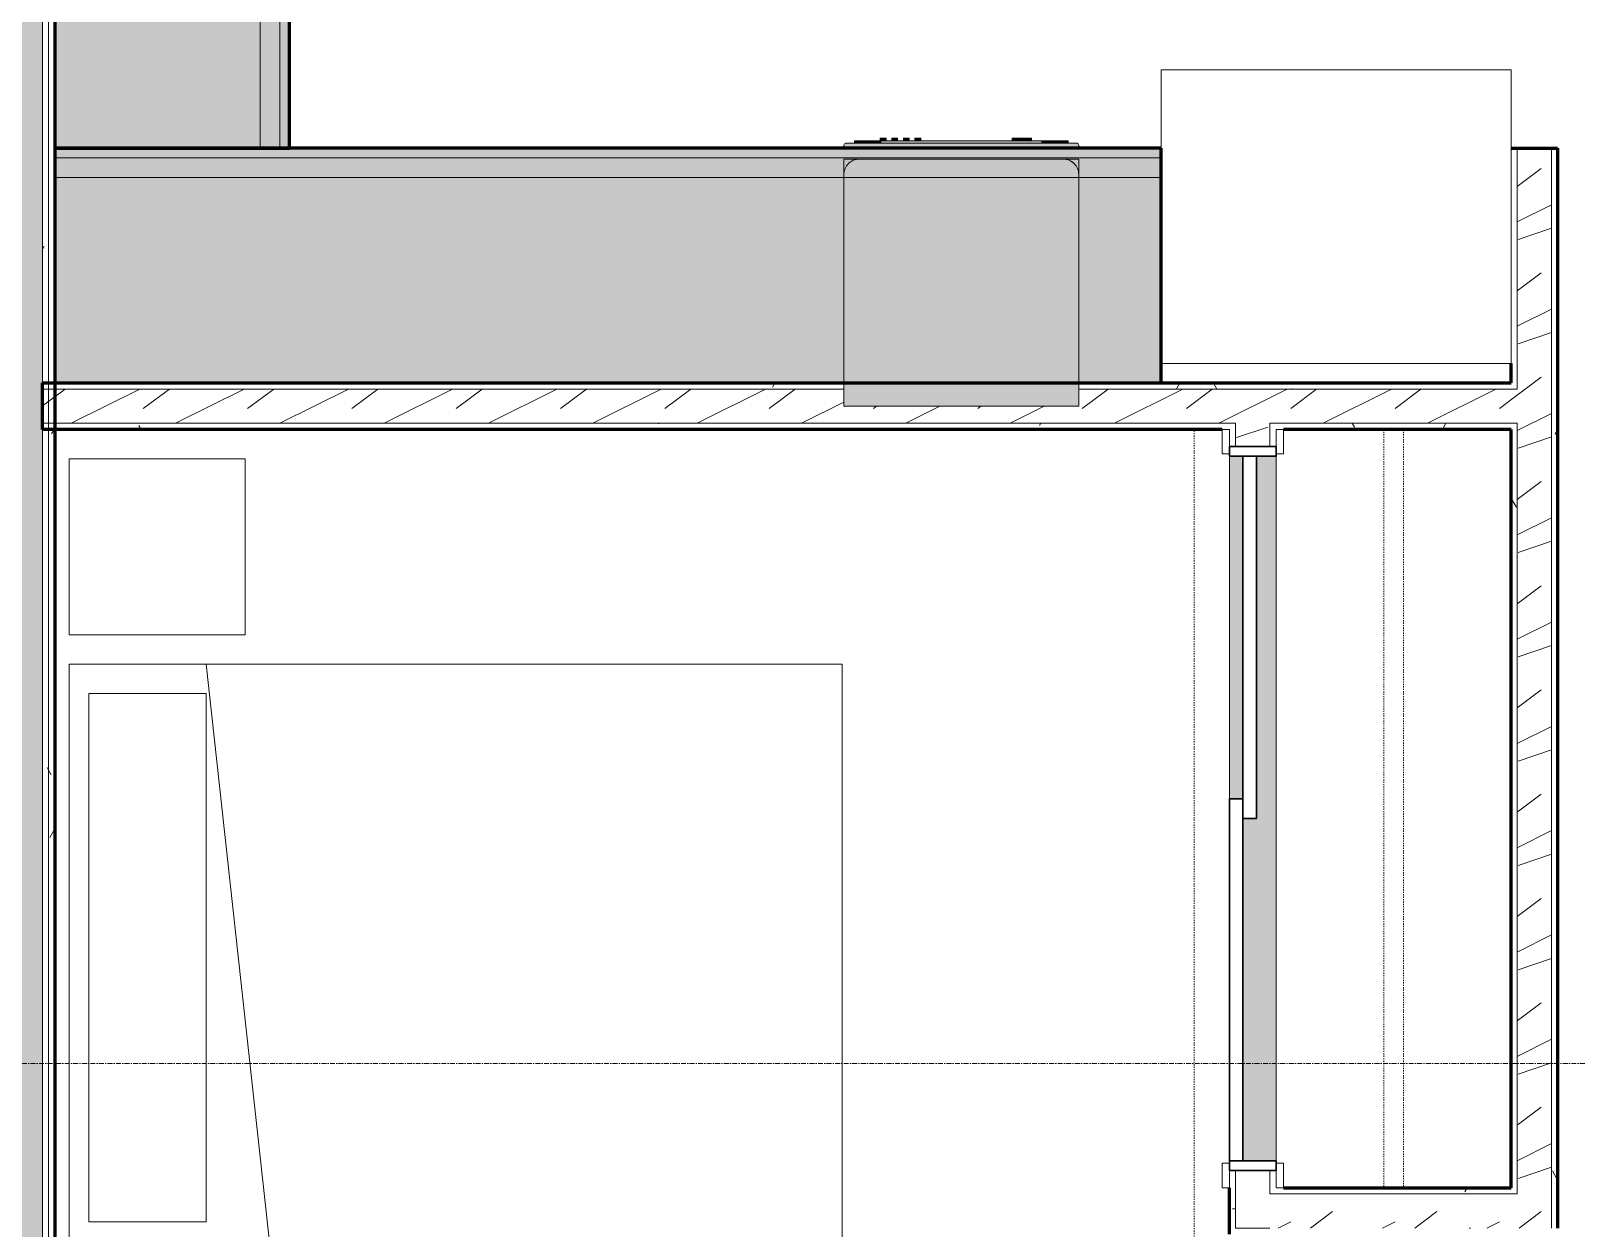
# Model space of a CAD drawing. Header units: inches. Extents: x -4061 to -1937, y 10959 to 12323.
# Drawn here: x -3338.2 to -3180.1, y 11830.4 to 11952.7 of the extents above; entities that cross this region are included whole.
import ezdxf

# ---------------------------------------------------------------- set-up
doc = ezdxf.new("R2010")
doc.units = ezdxf.units.IN
doc.header["$MEASUREMENT"] = 0
doc.linetypes.add('Dash', pattern=[0.25, 0.125, -0.125])
doc.linetypes.add('Grid Line 1_2_', pattern=[0.8749999999999999, 0.4999999999999999, -0.125, 0.125, -0.125])
for name, color, linetype, lineweight in [('0-1', 7, 'Continuous', 5), ('0-2', 250, 'Continuous', 9), ('A-DOOR-1', 250, 'Continuous', 9), ('A-DOOR-2', 50, 'Continuous', 30), ('A-DOOR-FRAM-1', 50, 'Continuous', 30), ('A-WALL', 113, 'Continuous', 18), ('A-WALL-1', 8, 'Continuous', 5), ('A-WALL-2', 10, 'Continuous', 60), ('A-WALL-3', 7, 'Continuous', 18), ('A-WALL-PATT-1', 250, 'Continuous', 9), ('A-WALL-PATT-2', 253, 'Continuous', 9), ('A-WALL-PATT-4', 111, 'Continuous', 9), ('I-FURN-1', 250, 'Continuous', 9), ('I-FURN-HDLN-1', 250, 'Dash', 9), ('I-WALL-2', 2, 'Continuous', 60), ('Q-CASE-1', 9, 'Continuous', 9), ('Q-CASE-2', 10, 'Continuous', 60), ('Q-CASE-3', 250, 'Continuous', 9), ('Q-CASE-HDLN-1', 250, 'Dash', 9), ('Q-SPCQ-1', 250, 'Continuous', 9), ('Q-SPCQ-2', 135, 'Continuous', 9), ('S-GRID-1', 1, 'Grid Line 1_2_', 9)]:
    doc.layers.add(name, color=color, linetype=linetype, lineweight=lineweight)
pattern_1 = [(216.87, (4.265, 10.662), (31.98716190389133, 21.32545714244463), [5.331, -47.981]), (206.565, (10.662, 7.464), (-10.66247606731217, -10.66200980650436), [11.921, -11.921]), (198.435, (10.662, 2.132), (-21.3244936496746, -10.66258686177925), [6.743999999999999, -26.974])]
pattern_2 = [(0, (0, 0), (20.48, 5.12), [0.845, -14.515, 0.845, -14.515, -81.92]), (0, (0, 0), (20.48, 5.12), [-30.72, 0.845, -29.875, 0.845, -14.515, -35.84]), (0, (0, 0), (20.48, 5.12), [-76.8, 0.845, -9.395, 0.845, -24.755]), (120, (7.68, 2.56), (-14.67405006737632, 15.1762002695053), [0.8449999999999999, -14.515, 0.8449999999999999, -14.515, -81.91999999999999]), (120, (7.68, 2.56), (-14.67405006737632, 15.1762002695053), [-30.72, 0.8449999999999999, -29.875, 0.8449999999999999, -14.515, -35.84]), (120, (7.68, 2.56), (-14.67405006737632, 15.1762002695053), [-76.79999999999998, 0.8449999999999999, -9.394999999999998, 0.8449999999999999, -24.755]), (240, (10.24, 12.8), (-5.805949932623669, -20.2962002695053), [0.845, -14.515, 0.845, -14.515, -81.92]), (240, (10.24, 12.8), (-5.805949932623669, -20.2962002695053), [-30.72, 0.845, -29.875, 0.845, -14.515, -35.84]), (240, (10.24, 12.8), (-5.805949932623669, -20.2962002695053), [-76.8, 0.845, -9.395, 0.845, -24.755])]

# ---------------------------------------------------------------- blocks, each defined once
blk = doc.blocks.new('FOLDING_SLIDING CLOSET - 72_ x 80_-1372823-ENLARGED RCP - 3RD FLOOR PLAN - EAST')
at = {"layer": 'A-DOOR-1'}
for p, q in [((-36.25000000000011, 3.000000000000026), (-38.75000000000009, 3.000000000000026)), ((-38.75000000000009, 3.000000000000026), (-38.75000000000009, 2.250000000000026)), ((-38.75000000000009, 2.250000000000026), (-36.25000000000011, 2.250000000000026)), ((-36.25000000000011, 2.250000000000026), (-36.25000000000011, 3.000000000000026)), ((38.74999999999987, 3.000000000000026), (36.24999999999987, 3.000000000000026)), ((36.24999999999987, 3.000000000000026), (36.24999999999987, 2.250000000000026)), ((36.24999999999987, 2.250000000000026), (38.74999999999987, 2.250000000000026)), ((38.74999999999987, 2.250000000000026), (38.74999999999987, 3.000000000000026)), ((-36.25000000000008, -2.500000000038504), (-38.75000000000009, -2.500000000038504)), ((-38.75000000000009, -2.500000000038504), (-38.75000000000009, -3.250000000038078)), ((-36.25000000000008, -3.250000000038078), (-36.25000000000008, -2.500000000038504)), ((38.74999999999988, -2.500000000038504), (36.24999999999989, -2.500000000038504)), ((36.24999999999989, -2.500000000038504), (36.24999999999989, -3.250000000038078)), ((38.74999999999988, -3.250000000038078), (38.74999999999988, -2.500000000038504)), ((-38.75000000000009, -3.250000000038078), (-36.25000000000008, -3.250000000038078)), ((36.24999999999989, -3.250000000038078), (38.74999999999988, -3.250000000038078))]:
    blk.add_line(p, q, dxfattribs=at)
at = {"layer": 'A-DOOR-2'}
for p, q in [((0.9999999999999057, 2.250000000000026), (-36.0000000000001, 2.250000000000026)), ((-36.0000000000001, 2.250000000000026), (-36.0000000000001, 0.8750000000000295)), ((0.9999999999999057, 0.8750000000000295), (0.9999999999999057, 2.250000000000026)), ((-36.0000000000001, 0.8750000000000295), (0.9999999999999057, 0.8750000000000295)), ((35.99999999999988, 0.8750000000000295), (-1.000000000000092, 0.8750000000000295)), ((-1.000000000000092, 0.8750000000000295), (-1.000000000000092, -0.5000000000000034)), ((35.99999999999987, -0.5000000000000034), (35.99999999999987, 0.8750000000000295)), ((-1.000000000000097, -0.5000000000000034), (35.99999999999987, -0.5000000000000034))]:
    blk.add_line(p, q, dxfattribs=at)
at = {"layer": 'A-DOOR-FRAM-1'}
for p, q in [((-36.00000000000009, 2.250000000000026), (-37.00000000000011, 2.250000000000026)), ((-37.00000000000011, 2.250000000000026), (-37.00000000000011, -2.500000000038503)), ((-36.00000000000009, -2.500000000038503), (-36.00000000000009, 2.250000000000026)), ((35.99999999999989, 2.249999999999949), (35.99999999999989, -2.500000000000038)), ((36.99999999999989, 2.249999999999949), (35.99999999999989, 2.249999999999949)), ((36.99999999999989, -2.500000000000038), (36.99999999999989, 2.249999999999949)), ((-37.00000000000011, -2.500000000038503), (-36.00000000000009, -2.500000000038503)), ((35.99999999999989, -2.500000000000038), (36.99999999999989, -2.500000000000038))]:
    blk.add_line(p, q, dxfattribs=at)
blk = doc.blocks.new('Refrigerator_-_Side-by-Side_6047 - 36_ X 30_-1372843-ENLARGED RCP - 3RD FLOOR PLAN - EAST')
at = {"layer": 'Q-SPCQ-1'}
for p, q in [((-17.87500000000018, 15.57779639811608), (17.87499999999981, 15.57779639811608)), ((-17.87500000000018, -14.42220360188391), (-17.87500000000018, 15.57779639811609)), ((17.8749999999998, 15.57779639811608), (17.8749999999998, -14.42220360188391)), ((17.87499999999981, -14.42220360188391), (-17.87500000000018, -14.42220360188391))]:
    blk.add_line(p, q, dxfattribs=at)
blk = doc.blocks.new('OD_CW_Base Cabinet - OD_CW_Base Cabinet-1965007-ENLARGED RCP - 3RD FLOOR PLAN - EAST')
at = {"layer": 'Q-CASE-1'}
for points in [[(113.8377049187771, 23.99999999999659), (0.7377049180342964, 23.99999999999198), (0.737704918035149, 2.999999999985846), (113.8377049182423, 2.99999999999045), (113.8377049182418, 15.55461916224311)], [(90.46270491876201, 2.999999999989498), (33.17808755168965, 2.99999999998711), (33.17808755168965, 1.125000000027185), (9.178087551688803, 1.125000000026247), (9.178087551688803, 2.999999999986172), (0.737704918035149, 2.999999999985831), (0.737704918035149, 0.9999999999874801), (113.8377049182423, 0.9999999999920844), (113.8377049182423, 2.999999999990436), (90.83770491823678, 2.999999999989498)], [(36.40121839487932, 0.9999999999889296), (0.737704918035149, 0.9999999999874801), (0.7377049180353196, -1.254818471352338e-11), (113.8377049159625, -7.943867785797918e-12), (113.8377049159623, 0.9999999999920844), (67.05975853723645, 0.9999999999902086)]]:
    blk.add_hatch(color=256, dxfattribs=at).paths.add_polyline_path(points, flags=0)
at = {"layer": 'Q-CASE-2'}
for p, q in [((113.8377049187747, 24.00000000000016), (0.7377049180327829, 24.00000000000016)), ((0.7377049180327883, 24.00000000000016), (0.7377049180327883, 1.225686219186177e-13)), ((113.8377049187747, 1.212363542890675e-13), (113.8377049187747, 24.00000000000016)), ((0.7377049180327883, 1.212363542890675e-13), (113.8377049187747, 1.212363542890675e-13))]:
    blk.add_line(p, q, dxfattribs=at)
at = {"layer": 'Q-CASE-3'}
for p, q in [((0.7377049180327488, 24.00000000000016), (0.7377049180327786, 2.999999999998593)), ((0.7377049180327488, 24.00000000000016), (113.8377049187747, 24.00000000000032)), ((113.8377049187747, 2.999999999998752), (113.8377049187747, 24.00000000000032)), ((0.7377049180327786, 2.999999999998592), (113.8377049187747, 2.999999999998752)), ((113.8377049187747, 1.000000000000288), (113.8377049187747, 2.999999999998737)), ((0.7377049180333344, 1.000000000000128), (113.8377049187747, 1.000000000000288)), ((0.7377049180327816, 1.000000000000128), (113.8377049187747, 1.000000000000288)), ((0.7377049180333358, 1.27750454303064e-13), (92.83770491823304, 2.578340986943713e-13)), ((113.8377049187747, 2.874948645171942e-13), (113.8377049187747, 1.000000000000288))]:
    blk.add_line(p, q, dxfattribs=at)
blk = doc.blocks.new('Dishwasher_15404 - 34_ counter-V2-ENLARGED RCP - 3RD FLOOR PLAN - EAST')
at = {"layer": 'Q-SPCQ-2'}
h = blk.add_hatch(color=256, dxfattribs=at)
h.paths.add_polyline_path([(1.023181539494544e-11, 24.00000000000324), (9.549694368615745e-12, 2.387423592153937e-12), (2.375000000044224, 2.216893335571513e-12), (2.375000000044906, 24.00000000000307)], flags=0)
h.paths.add_polyline_path([(23.37500000005062, 11.89386077201357), (23.37500000005036, 1.705302565824241e-12), (23.67519685040392, 1.705302565824241e-12), (24.08278589780766, 0.05366011608208509), (24.46259842520689, 0.2109836160898908), (24.83340004153353, 0.5194371403337071), (25.0390163839227, 0.7874015748058695), (25.19633988393008, 1.167214102203218), (25.25000000001029, 1.57480314960901), (25.25000000001088, 22.42519685039542), (25.1666021579615, 22.90457911914831), (24.98182294018835, 23.28713437223399), (24.7399490241745, 23.5761977841949), (24.46259842520697, 23.78901638391488), (24.08278589781005, 23.94633988392183), (23.67519685040451, 24.00000000000255), (23.37500000005096, 24.00000000000255), (23.37500000005087, 19.55849580760298)], flags=0)
h = blk.add_hatch(color=256, dxfattribs=at)
h.paths.add_polyline_path([(23.67519685040392, 1.69131550409668e-12), (25.25000000001029, 1.69131550409668e-12), (25.25000000001029, 1.574803149608996), (25.19633988393008, 1.167214102203204), (24.96171408283908, 0.6665750005973764), (24.73994902417433, 0.4238022158098575), (24.46259842520706, 0.2109836160900473), (24.08278589780766, 0.0536601160820711)], flags=0)
h.paths.add_polyline_path([(23.67519685040451, 24.00000000000254), (24.08278589781005, 23.94633988392182), (24.46259842520697, 23.78901638391487), (24.83340004153507, 23.48056285966934), (25.03901638392287, 23.21259842519889), (25.21705573077707, 22.74562804897839), (25.25000000001088, 22.68704293552876), (25.25000000001088, 24.00000000000254), (23.95323891780958, 24.00000000000254)], flags=0)
for points in [[(26.37500000004874, 0.1362810418000736), (26.37500000004874, 1.689916797923924e-12), (26.72909823723466, 0.006707514511886604), (26.81734385457431, 0.05765614543797308), (26.87500000000966, 0.1968503937032852), (26.85294326450372, 23.85639927630283), (26.81734385457423, 23.94234385456694), (26.67814960631011, 24.00000000000254), (26.37500000004934, 24.00000000000254), (26.37500000004882, 4.22922573642431)], [(26.87500000001, 21.39104740546737), (27.12500000001011, 21.3910474054672), (27.12500000001011, 22.90706818605611), (26.87500000001, 22.90706818605628)], [(26.87500000001, 20.78664257245408), (26.87500000001, 20.18586276964517), (27.1250000000102, 20.185862769645), (27.1250000000102, 21.3910474054672), (26.87500000001, 21.39104740546737), (26.87500000001, 21.00743247924363)], [(26.87500000000975, 11.89386077201347), (26.87500000000957, 3.814150824152891), (27.1250000000102, 3.814150824152721), (27.12500000001063, 20.185862769645), (26.87500000001, 20.18586276964517), (26.87500000001, 19.55849580760288)], [(27.1250000000102, 20.2838936191472), (27.12500000001063, 19.6933424380448), (27.37500000001023, 19.6933424380448), (27.37500000001023, 20.2838936191472)], [(27.12500000001063, 18.51224007584), (27.37500000001023, 18.51224007584), (27.37500000001023, 19.1027912569424), (27.12500000001063, 19.1027912569424)], [(27.12500000001054, 17.33113771363521), (27.37500000001014, 17.33113771363521), (27.37500000001014, 17.92168889473761), (27.12500000001054, 17.92168889473761)], [(27.12500000001054, 16.15003535143058), (27.37500000001023, 16.15003535143058), (27.37500000001023, 16.74058653253298), (27.12500000001054, 16.74058653253298)], [(27.12500000001029, 5.808293702610697), (27.37500000001023, 5.808293702610697), (27.37500000001023, 6.792545671114576), (27.12500000001029, 6.792545671114576), (27.12500000001029, 6.063036857239082)], [(27.1250000000102, 4.824041734106808), (27.37500000001014, 4.824041734106808), (27.37500000001023, 5.808293702610697), (27.12500000001029, 5.808293702610697), (27.1250000000102, 4.857579306656771)], [(26.87500000000957, 3.559354686694308), (26.87500000000957, 2.608966188330853), (27.1250000000102, 2.608966188330683), (27.1250000000102, 3.814150824152721), (26.87500000000957, 3.814150824152891)], [(26.8750000000094, 1.092945407741756), (27.12500000001003, 1.092945407741585), (27.1250000000102, 2.608966188330683), (26.87500000000957, 2.608966188330853)]]:
    blk.add_hatch(color=256, dxfattribs=at).paths.add_polyline_path(points, flags=0)
h = blk.add_hatch(color=256, dxfattribs=at)
h.paths.add_polyline_path([(25.06518520966653, 0.8505787088280923), (25.11960128566724, 0.9473473444708103), (25.08491813122916, 0.8982181956900459)], flags=0)
h.paths.add_polyline_path([(25.20126502068095, 1.204624229934663), (25.21705573077656, 1.254371951025175), (25.20498949944735, 1.23291445484227)], flags=0)
at = {"layer": 'Q-SPCQ-1'}
for p, q in [((3.730349362740525e-14, 23.99999999999991), (23.67519685039361, 23.99999999999991)), ((3.730349362740525e-14, -7.194245199570974e-14), (3.730349362740525e-14, 23.99999999999991)), ((23.67519685039363, 23.9999999999999), (25.24999999999998, 23.9999999999999)), ((25.24999999999998, 23.9999999999999), (25.24999999999998, 22.42519685039345)), ((26.37500000003591, 23.9999999999999), (26.6781496062992, 23.9999999999999)), ((26.87499999999998, 23.80314960629911), (26.87499999999998, 0.1968503937007539)), ((25.24999999999991, 22.42519685039354), (25.24999999999998, 1.574803149606319)), ((26.87499999999988, 22.90706818605364), (27.12499999999999, 22.90706818605364)), ((27.125, 21.39104740546477), (27.12499999999999, 22.90706818605365)), ((27.125, 20.18586276964277), (27.125, 21.39104740546478)), ((27.125, 20.28389361914477), (27.375, 20.28389361914477)), ((27.12499999999997, 3.814150824150273), (27.125, 20.18586276964278)), ((27.125, 19.6933424380424), (27.375, 19.6933424380424)), ((27.125, 19.10279125694004), (27.375, 19.10279125694004)), ((27.375, 19.6933424380424), (27.375, 20.28389361914477)), ((27.375, 18.51224007583767), (27.375, 19.10279125694004)), ((27.12499999999999, 18.51224007583767), (27.375, 18.51224007583767)), ((27.12499999999999, 17.92168889473531), (27.375, 17.92168889473531)), ((27.37499999999999, 17.33113771363295), (27.375, 17.92168889473531)), ((27.12499999999999, 17.33113771363295), (27.375, 17.33113771363295)), ((27.12499999999999, 16.74058653253059), (27.375, 16.74058653253059)), ((27.12499999999999, 16.15003535142823), (27.375, 16.15003535142822)), ((27.37499999999999, 16.15003535142822), (27.37499999999999, 16.74058653253059)), ((27.37500000001014, 6.792545671114572), (27.12500000001011, 6.792545671114572)), ((27.37499999999998, 5.808293702608283), (27.37499999999998, 6.792545671112208)), ((27.12500000001011, 4.824041734106805), (27.37500000001006, 4.824041734106805)), ((27.37499999999998, 4.824041734104337), (27.37499999999998, 5.808293702608276)), ((27.12499999999997, 2.60896618832828), (27.12499999999997, 3.814150824150272)), ((27.12499999999996, 1.092945407739353), (27.12499999999997, 2.608966188328274)), ((23.6751968503936, 2.031708135064075e-14), (3.730349362740525e-14, -7.061018436615955e-14)), ((25.24999999999998, 1.574803149606473), (25.24999999999998, -1.845173183099846e-13)), ((26.87499999999994, 1.092945407739353), (27.12499999999996, 1.092945407739353)), ((25.24999999999998, -1.818527830508842e-13), (23.67519685039364, -1.821020574183061e-13)), ((26.6781496062992, -3.353791435293803e-14), (26.37500000003431, -3.336116623532302e-14))]:
    blk.add_line(p, q, dxfattribs=at)
for centre, radius, start, end in [((23.67519685039361, 22.42519685039354), 1.574803149606301, 359.9999999999992, 89.99999999999967), ((26.6781496062992, 23.80314960629911), 0.1968503937007896, 359.9999999999991, 90.00000000000053), ((23.67519685039361, 22.42519685039354), 1.574803149606302, 32.07702266499881, 42.33590896446622), ((23.67519685039361, 22.42519685039354), 1.574803149606296, 17.81822845433256, 27.52661292444923), ((23.67519685039361, 22.42519685039354), 1.574803149606298, 359.9999999999979, 13.64245207999333), ((23.6751968503936, 1.574803149606319), 1.574803149606296, 269.9999999999993, 359.9999999999996), ((23.6751968503936, 1.574803149606316), 1.574803149606294, 317.6640910353669, 327.9229773350081), ((23.6751968503936, 1.574803149606316), 1.574803149606298, 332.4733870755487, 342.1817715456488), ((23.6751968503936, 1.574803149606316), 1.574803149606298, 346.3575479200123, 359.9999999999989), ((26.6781496062992, 0.1968503937007539), 0.1968503937007852, 269.9999999999995, 359.9999999999996), ((26.67814960629914, 0.1968503937006185), 0.1968503937007849, 284.9999999999996, 344.9999999999999)]:
    blk.add_arc(centre, radius, start, end, dxfattribs=at)
blk = doc.blocks.new('OD_CW_Base Cabinet - OD_CW_Base Cabinet-1965008-ENLARGED RCP - 3RD FLOOR PLAN - EAST')
at = {"layer": 'Q-CASE-1'}
for points in [[(0.7377049180413734, 3.000000000001023), (133.0078664107442, 2.999999999995736), (133.0078664107451, 24.00000000000272), (0.737704918042226, 24.00000000000801)], [(0.7377049180427376, 0.62500000052772), (0.7377049180427376, 2.543742994021151e-12), (133.0078664107441, -2.742694960033976e-12), (133.0078664107441, 0.9999999999972004), (70.97036641024319, 0.9999999999995878), (70.97036641024319, 0.625000000524821), (46.97036641023782, 0.6250000005258441), (46.97036641023782, 1.000000000000611), (0.7377049180427376, 1.000000000002487)]]:
    blk.add_hatch(color=256, dxfattribs=at).paths.add_polyline_path(points, flags=0)
h = blk.add_hatch(color=256, dxfattribs=at)
h.paths.add_polyline_path([(0.7377049180420555, 1.000000000002487), (46.97036641023782, 1.000000000000611), (46.97036641023791, 2.999999999999133), (0.7377049180421408, 3.000000000001009)], flags=0)
h.paths.add_polyline_path([(70.97036641024327, 2.99999999999811), (70.97036641024319, 0.9999999999995878), (133.007866410744, 0.9999999999972004), (133.0078664107441, 2.999999999995722)], flags=0)
at = {"layer": 'Q-CASE-2'}
for p, q in [((133.0078664107346, 24.00000000000016), (0.7377049180327829, 24.00000000000016)), ((0.7377049180327883, 24.00000000000016), (0.7377049180327883, 1.225686219186177e-13)), ((133.0078664107346, 1.212363542890675e-13), (133.0078664107346, 24.00000000000016)), ((0.7377049180327883, 1.212363542890675e-13), (133.0078664107346, 1.212363542890675e-13))]:
    blk.add_line(p, q, dxfattribs=at)
at = {"layer": 'Q-CASE-3'}
for p, q in [((0.7377049180327275, 24.00000000000016), (0.7377049180327573, 2.999999999998593)), ((0.7377049180327275, 24.00000000000016), (133.0078664107346, 24.00000000000035)), ((133.0078664107346, 2.999999999998779), (133.0078664107346, 24.00000000000035)), ((0.7377049180327575, 2.999999999998578), (0.7377049180327603, 1.000000000000128)), ((0.7377049180327573, 2.999999999998592), (133.0078664107346, 2.999999999998779)), ((133.0078664107346, 1.000000000000315), (133.0078664107346, 2.999999999998765)), ((0.7377049180333344, 1.000000000000128), (0.7377049180333358, 1.27675647831885e-13)), ((0.7377049180333344, 1.000000000000128), (46.97036641022854, 1.000000000000193)), ((0.7377049180327603, 1.000000000000128), (46.97036641022858, 1.000000000000193)), ((0.7377049180333358, 1.27750454303064e-13), (133.0078664107346, 3.145711345545301e-13)), ((70.97036641022859, 1.000000000000227), (133.0078664107346, 1.000000000000315)), ((70.9703664102286, 1.000000000000227), (133.0078664107346, 1.000000000000315)), ((133.0078664107346, 3.145711345545301e-13), (133.0078664107346, 1.000000000000315))]:
    blk.add_line(p, q, dxfattribs=at)
blk = doc.blocks.new('OD_CW_Closet - OD_CW_Closet-1690852-ENLARGED RCP - 3RD FLOOR PLAN - EAST')
at = {"layer": 'Q-CASE-HDLN-1'}
for p, q in [((0.7377049180327883, 13.00000000000014), (78.23770491804427, 13.00000000000014)), ((0.7377049180327883, 11.00000000000014), (78.23770491804459, 11.00000000000014)), ((3.237704917962571, 4.169997680492087e-13), (75.7377049179626, 4.169997680492087e-13))]:
    blk.add_line(p, q, dxfattribs=at)
blk = doc.blocks.new('Bed-Standard - Queen 60_ x 79_-1242961-ENLARGED RCP - 3RD FLOOR PLAN - EAST')
at = {"layer": 'I-FURN-1'}
for p, q in [((40.688524590164, 37.70491803278726), (-19.31147540983595, 37.70491803278726)), ((-19.31147540983595, 37.70491803278726), (-19.31147540983595, -41.29508196721268)), ((40.68852459016399, -41.29508196721268), (40.68852459016399, 37.70491803278726)), ((-16.31147540983483, 35.70491803278752), (-16.31147540983483, 23.70491803278786)), ((-16.31147540983483, 35.70491803278752), (37.68852459016421, 35.70491803278752)), ((37.6885245901642, 35.70491803278752), (37.6885245901642, 23.70491803278786)), ((40.68852459016475, 23.70491803278786), (-19.31147540983504, 17.12529919027923)), ((-16.31147540983483, 23.70491803278786), (37.68852459016421, 23.70491803278786)), ((-19.31147540983595, -41.29508196721268), (40.688524590164, -41.29508196721268))]:
    blk.add_line(p, q, dxfattribs=at)
at = {"layer": 'I-FURN-HDLN-1'}
for p, q in [((-55.31147540983584, 37.70491803278724), (-55.31147540983584, -77.29508196721251)), ((64.68852459016394, -77.29508196721251), (64.68852459016394, 37.70491803278716)), ((-55.31147540983584, -77.29508196721251), (64.68852459016394, -77.29508196721251))]:
    blk.add_line(p, q, dxfattribs=at)
blk = doc.blocks.new('Table-Night Stand - 18_ x 18_ x 24_-1352623-ENLARGED RCP - 3RD FLOOR PLAN - EAST')
at = {"layer": 'I-FURN-1'}
for p, q in [((18.14699331848555, 17.99999999999999), (0.1469933184855234, 17.99999999999999)), ((0.1469933184855234, 17.99999999999999), (0.1469933184855234, -9.466330862652132e-30)), ((18.14699331848555, -9.466330862652132e-30), (18.14699331848555, 17.99999999999999)), ((0.1469933184855234, -9.466330862652132e-30), (18.14699331848555, -9.466330862652132e-30))]:
    blk.add_line(p, q, dxfattribs=at)
blk = doc.blocks.new('CTR - 1st Phase - Unit Layouts_rvt-1-ENLARGED RCP - 3RD FLOOR PLAN - EAST')
at = {"layer": 'A-WALL-1'}
h = blk.add_hatch(color=256, dxfattribs=at)
h.paths.add_polyline_path([(-3214.271872236247, 11837.2567346189), (-3210.896872236243, 11837.2567346189), (-3210.896872236242, 11909.2567346189), (-3212.896872236242, 11909.2567346189), (-3212.896872236242, 11872.2567346189), (-3214.271872236248, 11872.2567346189), (-3214.271872236248, 11850.03593055802)], flags=0)
h.paths.add_polyline_path([(-3215.646872236253, 11874.2567346189), (-3214.271872236248, 11874.2567346189), (-3214.271872236247, 11909.2567346189), (-3215.646872236253, 11909.2567346189)], flags=0)
at = {"layer": 'A-WALL-PATT-1'}
h = blk.add_hatch(dxfattribs=at)
h.set_pattern_fill('FP_1', color=256, style=0, pattern_type=2)
h.set_pattern_definition(pattern_2)
h.paths.add_polyline_path([(-3186.24873668165, 11834.50673461881), (-3186.248736681637, 11912.63173461884), (-3186.873736681405, 11912.63173461885), (-3186.873736681638, 11834.50673461881)], flags=0)
h.paths.add_polyline_path([(-3186.873736681405, 11916.13173461886), (-3186.248736681637, 11916.13173461886), (-3186.248736681637, 11940.75673461874), (-3186.873736681405, 11940.75673461874), (-3186.873736681405, 11916.75673461886)], flags=0)
h = blk.add_hatch(dxfattribs=at)
h.set_pattern_fill('FP_1', color=256, style=0, pattern_type=2)
h.set_pattern_definition(pattern_2)
h.paths.add_polyline_path([(-3182.123736681651, 11830.38173461881), (-3182.123736681633, 11940.75673461874), (-3182.748736681634, 11940.75673461874), (-3182.748736681634, 11830.38173461881)], flags=0)
h = blk.add_hatch(dxfattribs=at)
h.set_pattern_fill('FP_1', color=256, style=0, pattern_type=2)
h.set_pattern_definition(pattern_2)
h.paths.add_polyline_path([(-3227.628710015891, 11916.13173461886), (-3186.873736681636, 11916.13173461886), (-3186.873736681636, 11916.75673461886), (-3231.064119315058, 11916.7567346188), (-3231.064119315058, 11916.13173461886)], flags=0)
h.paths.add_polyline_path([(-3255.064119315058, 11916.13173461886), (-3255.064119315058, 11916.7567346188), (-3335.723736682147, 11916.7567346188), (-3335.723736679331, 11916.13173461886), (-3255.248991254872, 11916.13173461886)], flags=0)
h = blk.add_hatch(dxfattribs=at)
h.set_pattern_fill('FP_1', color=256, style=0, pattern_type=2)
h.set_pattern_definition(pattern_2)
h.paths.add_polyline_path([(-3210.146872236203, 11912.00673461884), (-3186.873736681636, 11912.00673461884), (-3186.873736681636, 11912.63173461885), (-3211.521872236242, 11912.63173461885), (-3211.521872236242, 11912.00673461885), (-3210.896872236242, 11912.00673461885)], flags=0)
h.paths.add_polyline_path([(-3222.623736681404, 11912.00673461885), (-3215.021872236242, 11912.00673461885), (-3215.021872236242, 11912.63173461885), (-3335.723736679331, 11912.62529540191), (-3335.723736679331, 11912.00673461885), (-3227.628710015891, 11912.00673461885)], flags=0)
h = blk.add_hatch(dxfattribs=at)
h.set_pattern_fill('FP_1', color=256, style=0, pattern_type=2)
h.set_pattern_definition(pattern_2)
h.paths.add_polyline_path([(-3215.646872236254, 11829.75673461882), (-3215.021872236254, 11829.75673461882), (-3215.021872236254, 11836.2567346189), (-3215.646872236253, 11836.2567346189), (-3215.646872236254, 11830.38173461882)], flags=0)
h.paths.add_polyline_path([(-3215.021872236242, 11910.2567346189), (-3215.021872236242, 11912.00673461885), (-3215.646872236232, 11912.00673461885), (-3215.646872236253, 11910.2567346189)], flags=0)
h = blk.add_hatch(dxfattribs=at)
h.set_pattern_fill('FP_1', color=256, style=0, pattern_type=2)
h.set_pattern_definition(pattern_2)
h.paths.add_polyline_path([(-3186.248736681638, 11833.88173461881), (-3186.248736681638, 11834.50673461881), (-3210.896872236243, 11834.50673461881), (-3210.896872236243, 11833.88173461882), (-3186.873736681638, 11833.88173461881)], flags=0)
h = blk.add_hatch(dxfattribs=at)
h.set_pattern_fill('FP_1', color=256, style=0, pattern_type=2)
h.set_pattern_definition(pattern_2)
h.paths.add_polyline_path([(-3203.19873668129, 11829.75673461881), (-3182.123736681651, 11829.75673461881), (-3182.123736681651, 11830.38173461881), (-3203.19873668129, 11830.38173461881)], flags=0)
h.paths.add_polyline_path([(-3214.955382874553, 11829.75673461882), (-3206.698736681288, 11829.75673461882), (-3206.698736681288, 11830.38173461881), (-3215.021872236254, 11830.38173461882), (-3215.021872236254, 11829.75673461882)], flags=0)
at = {"layer": 'A-WALL-PATT-2'}
h = blk.add_hatch(dxfattribs=at)
h.set_pattern_fill('FP_2', color=256, style=0, pattern_type=2)
h.set_pattern_definition(pattern_1)
h.paths.add_polyline_path([(-3186.248736681638, 11833.88173461881), (-3182.74873668165, 11833.88173461881), (-3182.748736681634, 11940.75673461874), (-3186.248736681637, 11940.75673461874), (-3186.248736681638, 11834.50673461881)], flags=0)
h = blk.add_hatch(dxfattribs=at)
h.set_pattern_fill('FP_2', color=256, style=0, pattern_type=2)
h.set_pattern_definition(pattern_1)
h.paths.add_polyline_path([(-3255.248991254872, 11912.63173461885), (-3186.248736681637, 11912.64799498582), (-3186.248736681637, 11916.13173461886), (-3231.064119315058, 11916.13173461886), (-3231.064132908851, 11914.38173461876), (-3255.064119315058, 11914.38173461876), (-3255.064119315058, 11916.13173461886), (-3336.973736679331, 11916.13173461886), (-3336.973736679331, 11912.63173461885), (-3334.248991254889, 11912.63173461885)], flags=0)
h = blk.add_hatch(dxfattribs=at)
h.set_pattern_fill('FP_2', color=256, style=0, pattern_type=2)
h.set_pattern_definition(pattern_1)
h.paths.add_polyline_path([(-3212.299439944713, 11830.38173461881), (-3211.521872236253, 11830.38173461881), (-3211.521872236253, 11836.2567346189), (-3215.021872236254, 11836.2567346189), (-3215.021872236254, 11830.38173461882)], flags=0)
h.paths.add_polyline_path([(-3215.021872236242, 11910.2567346189), (-3211.521872236242, 11910.2567346189), (-3211.521872236242, 11912.63173461885), (-3215.021872236242, 11912.63173461885), (-3215.021872236242, 11912.00673461885)], flags=0)
h = blk.add_hatch(dxfattribs=at)
h.set_pattern_fill('FP_2', color=256, style=0, pattern_type=2)
h.set_pattern_definition(pattern_1)
h.paths.add_polyline_path([(-3182.748736681652, 11830.38173461881), (-3182.748736681634, 11833.88173461881), (-3211.521872236253, 11833.88173461882), (-3211.521872236253, 11830.38173461882), (-3186.248736681639, 11830.38173461881)], flags=0)
h = blk.add_hatch(dxfattribs=at)
h.set_pattern_fill('FP_2', color=256, style=0, pattern_type=2)
h.set_pattern_definition(pattern_1)
h.paths.add_polyline_path([(-3204.634804909124, 11742.33480632289), (-3203.198736681286, 11742.33480632289), (-3203.198736681286, 11790.65487607965), (-3206.698736681288, 11790.65487607965), (-3206.698736681288, 11742.33480632289)], flags=0)
h.paths.add_polyline_path([(-3203.19873668129, 11826.65487607965), (-3203.19873668129, 11830.38173461881), (-3206.698736681288, 11830.38173461881), (-3206.69873668129, 11826.65487607965), (-3204.634804909124, 11826.65487607965)], flags=0)
at = {"layer": 'A-WALL-2'}
for p, q in [((-3186.87373668163, 11940.75673461873), (-3182.12373668163, 11940.75673461873)), ((-3182.12373668163, 11940.75673461873), (-3182.123736681647, 11834.5067346188)), ((-3186.873736681634, 11916.75673461883), (-3186.873736681634, 11918.75673461819)), ((-3336.97373668381, 11912.00673461886), (-3336.973736683809, 11916.75673461886)), ((-3336.973736683809, 11916.75673461886), (-3335.723736682144, 11916.75673461886)), ((-3222.623736681403, 11916.75673461884), (-3186.873736681634, 11916.75673461883)), ((-3216.396872236239, 11912.00673461884), (-3336.97373668381, 11912.00673461886)), ((-3186.873736681635, 11912.00673461883), (-3210.146872236201, 11912.00673461884)), ((-3186.873736681647, 11834.5067346188), (-3186.873736681635, 11912.00673461883)), ((-3215.646872236252, 11829.7567346188), (-3215.646872236251, 11834.50673461889)), ((-3210.146872236213, 11834.5067346188), (-3186.873736681647, 11834.5067346188)), ((-3182.123736681647, 11834.5067346188), (-3182.123736681648, 11830.3817346188))]:
    blk.add_line(p, q, dxfattribs=at)
at = {"layer": 'A-WALL-3'}
for p, q in [((-3186.24873668163, 11940.75673461873), (-3186.248736681634, 11916.13173461883)), ((-3182.748736681631, 11940.75673461873), (-3182.748736681647, 11834.5067346188)), ((-3336.973736683809, 11916.13173461885), (-3255.064119315055, 11916.13173461884)), ((-3231.064119315055, 11916.13173461884), (-3186.873736681634, 11916.13173461883)), ((-3186.873736681634, 11916.13173461883), (-3186.248736681635, 11916.13173461883)), ((-3336.97373668381, 11912.63173461886), (-3215.021872236239, 11912.63173461884)), ((-3215.021872236239, 11912.00673461884), (-3215.021872236239, 11912.63173461884)), ((-3215.021872236239, 11910.25673461889), (-3215.021872236239, 11912.00673461884)), ((-3211.521872236239, 11912.00673461884), (-3211.521872236239, 11912.63173461884)), ((-3211.521872236239, 11912.63173461884), (-3186.873736681635, 11912.63173461883)), ((-3211.521872236239, 11910.25673461889), (-3211.521872236239, 11912.00673461884)), ((-3186.873736681635, 11912.63173461883), (-3186.248736681636, 11912.63173461883)), ((-3186.248736681635, 11912.63173461883), (-3186.248736681647, 11834.5067346188)), ((-3215.646872236239, 11909.25673461889), (-3215.646872236245, 11874.25673461889)), ((-3210.896872236251, 11837.25673461889), (-3210.896872236239, 11909.25673461889)), ((-3215.021872236252, 11830.38173461881), (-3215.021872236251, 11836.25673461889)), ((-3211.521872236251, 11833.8817346188), (-3211.521872236251, 11836.25673461889)), ((-3211.521872236252, 11833.8817346188), (-3210.896872236251, 11833.8817346188)), ((-3210.896872236251, 11833.8817346188), (-3186.248736681647, 11833.8817346188)), ((-3186.248736681647, 11833.8817346188), (-3186.248736681647, 11834.5067346188)), ((-3182.748736681647, 11833.8817346188), (-3182.748736681647, 11834.5067346188)), ((-3182.748736681649, 11830.3817346188), (-3182.748736681647, 11833.8817346188)), ((-3215.021872236252, 11830.38173461881), (-3211.521872236252, 11830.3817346188))]:
    blk.add_line(p, q, dxfattribs=at)
at = {"layer": '0-2'}
for name, p, rotation in [('OD_CW_Base Cabinet - OD_CW_Base Cabinet-1965008-ENLARGED RCP - 3RD FLOOR PLAN - EAST', (-3311.723736681603, 11940.01902970094), 90.00000000000193), ('Dishwasher_15404 - 34_ counter-V2-ENLARGED RCP - 3RD FLOOR PLAN - EAST', (-3231.064119315055, 11914.38173461875), 90.00000000000118), ('OD_CW_Base Cabinet - OD_CW_Base Cabinet-1965007-ENLARGED RCP - 3RD FLOOR PLAN - EAST', (-3221.886031763368, 11940.75673461879), 180), ('Bed-Standard - Queen 60_ x 79_-1242961-ENLARGED RCP - 3RD FLOOR PLAN - EAST', (-3296.544073222094, 11847.31821003154), 89.99999999998352), ('FOLDING_SLIDING CLOSET - 72_ x 80_-1372823-ENLARGED RCP - 3RD FLOOR PLAN - EAST', (-3213.396872236245, 11873.25673461889), 89.99999999999116), ('OD_CW_Closet - OD_CW_Closet-1690852-ENLARGED RCP - 3RD FLOOR PLAN - EAST', (-3210.87373668172, 11912.74443953685), 269.9999999999842), ('Table-Night Stand - 18_ x 18_ x 24_-1352623-ENLARGED RCP - 3RD FLOOR PLAN - EAST', (-3316.248991254853, 11890.85974130334), 89.99999999997907)]:
    blk.add_blockref(name, p, dxfattribs=dict(at, rotation=rotation))
blk.add_blockref('Refrigerator_-_Side-by-Side_6047 - 36_ X 30_-1372843-ENLARGED RCP - 3RD FLOOR PLAN - EAST', (-3204.748736681404, 11933.17893822007), dxfattribs=at)
blk = doc.blocks.new('CTR - 1st Phase - Shell_rvt-1-ENLARGED RCP - 3RD FLOOR PLAN - EAST')
at = {"layer": 'S-GRID-1'}
blk.add_line((-1936.831896887498, 11847.18939611053), (-4027.878090368342, 11847.18939611053), dxfattribs=at)

msp = doc.modelspace()

# ---------------------------------------------------------------- hatches: boundary and pattern name
at = {"layer": 'A-WALL-PATT-4'}
h = msp.add_hatch(dxfattribs=at)
h.set_pattern_fill('FP_4', color=256, style=0, pattern_type=2)
h.set_pattern_definition([(161.57, (0.32, 0.32), (-2.560496184573631, -0.0005373861552858683), [0, -18.214, 2.022, 0]), (18.43, (-0.32, 0.32), (-2.560496184573631, 0.0005373861552860904), [0, -18.214, 2.022, 0]), (108.43, (0.32, 0.32), (1.279220909290681, -6.400876726295667), [6.069999999999999, -14.166]), (71.57, (-0.32, 0.32), (1.279220909290681, 6.400876726295667), [6.07, -14.166])])
h.paths.add_polyline_path([(-3336.973736679337, 11721.38939611053), (-3336.97373667933, 12109.9643961105), (-3340.473736679329, 12109.9643961105), (-3340.473736679332, 11721.38939611053)], flags=0)
h = msp.add_hatch(dxfattribs=at)
h.set_pattern_fill('FP_1', color=256, style=0, pattern_type=2)
h.set_pattern_definition(pattern_2)
h.paths.add_polyline_path([(-3336.348736679344, 11722.01439611053), (-3336.348736679343, 11912.63173461885), (-3336.973736679331, 11912.63173461885), (-3336.973736679332, 11722.01439611053)], flags=0)
h.paths.add_polyline_path([(-3336.973736679331, 11916.13173461886), (-3336.348736679343, 11916.13173461886), (-3336.348736679342, 12109.9643961105), (-3336.97373667933, 12109.9643961105), (-3336.973736679331, 11925.20211545655)], flags=0)
h = msp.add_hatch(dxfattribs=at)
h.set_pattern_fill('FP_1', color=256, style=0, pattern_type=2)
h.set_pattern_definition(pattern_2)
h.paths.add_polyline_path([(-3335.723736679332, 11722.63939611053), (-3335.723736682147, 11912.63173461885), (-3336.348736679343, 11912.63173461885), (-3336.348736679344, 11722.63939611053)], flags=0)
h.paths.add_polyline_path([(-3336.348736679343, 11916.13173461886), (-3335.723736682147, 11916.13173461886), (-3335.723736682147, 11986.98939611117), (-3336.348736679342, 11986.98939611117), (-3336.348736679343, 11925.20211545655)], flags=0)
h.paths.add_polyline_path([(-3335.723736681611, 12010.98939611118), (-3335.72373667933, 12109.9643961105), (-3336.348736679342, 12109.9643961105), (-3336.348736679342, 12010.98939611118)], flags=0)

# ---------------------------------------------------------------- linework, layer by layer
at = {"layer": 'A-WALL'}
for p, q in [((-3336.973736679339, 12109.96439611049), (-3336.97373667933, 11721.38939611052)), ((-3336.348736679336, 11986.98939611117), (-3336.34873667933, 11722.01439611052))]:
    msp.add_line(p, q, dxfattribs=at)
at = {"layer": 'I-WALL-2'}
msp.add_line((-3335.723736679334, 11916.75673461879), (-3335.72373667933, 11722.63939611052), dxfattribs=at)

# ---------------------------------------------------------------- block references
at = {"layer": '0-1'}
for name in ['CTR - 1st Phase - Shell_rvt-1-ENLARGED RCP - 3RD FLOOR PLAN - EAST', 'CTR - 1st Phase - Unit Layouts_rvt-1-ENLARGED RCP - 3RD FLOOR PLAN - EAST']:
    msp.add_blockref(name, (0, 0), dxfattribs=at)

doc.saveas('drawing.dxf')
